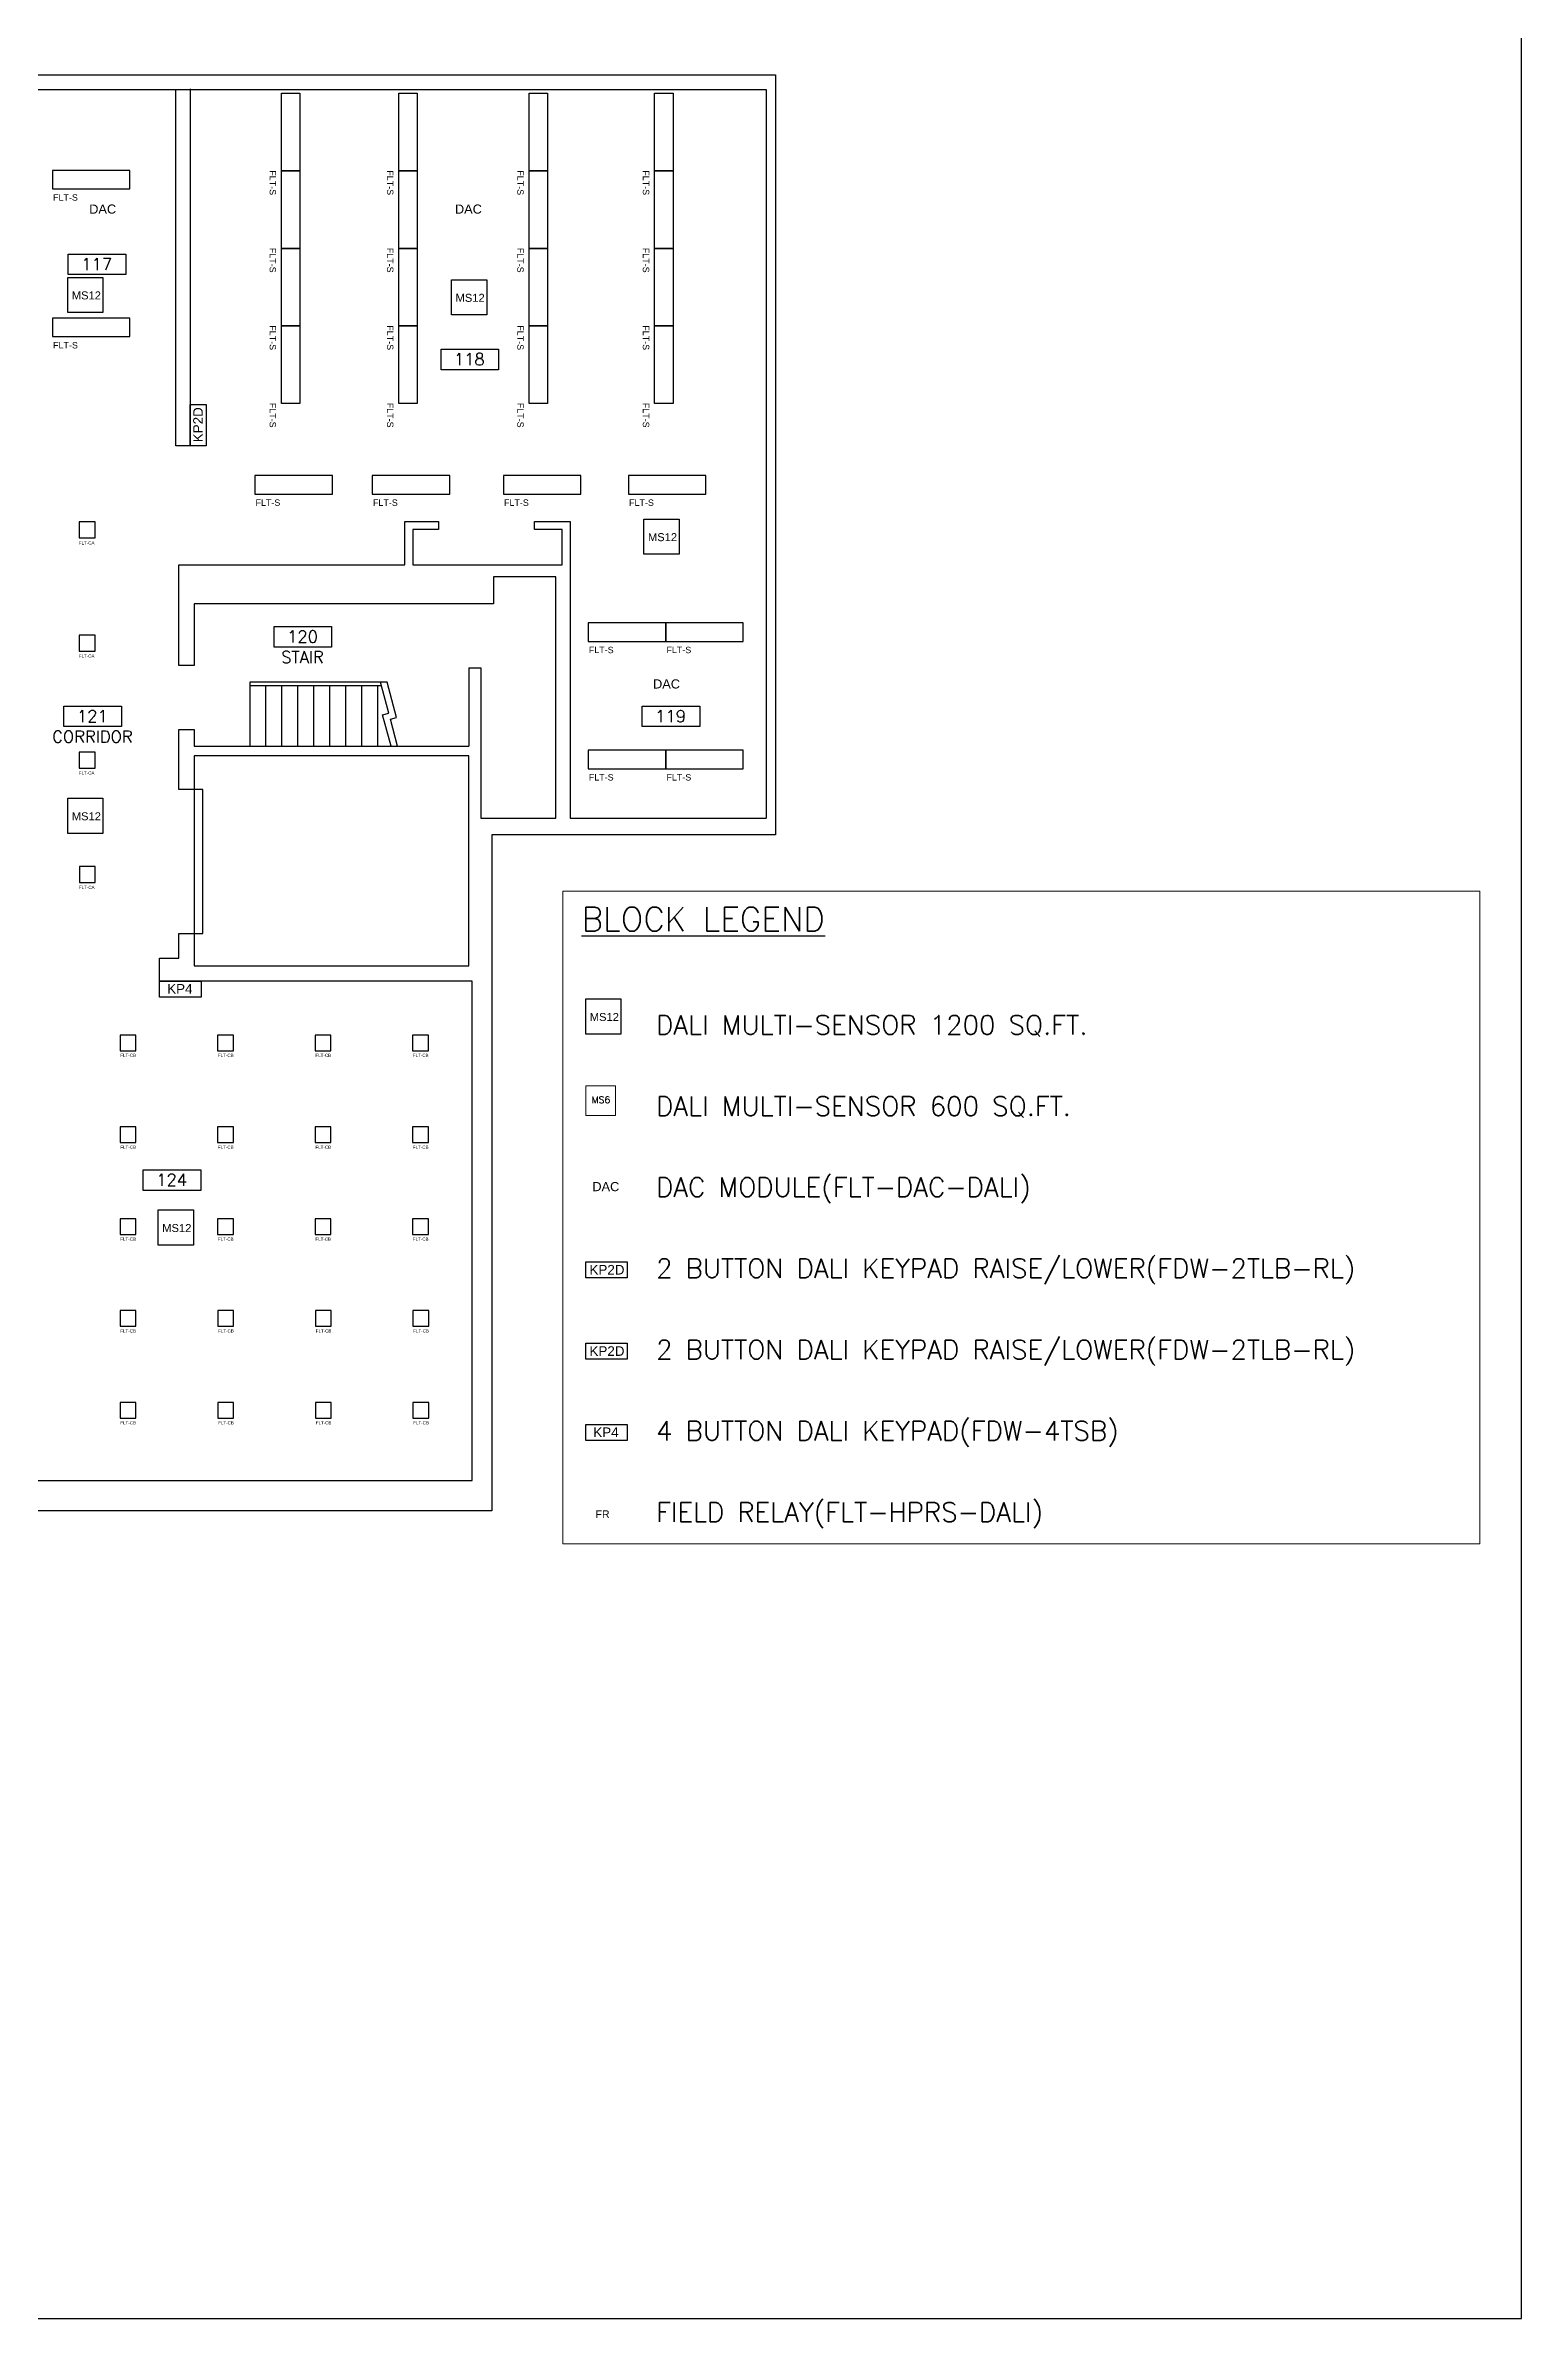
# Model space of a CAD drawing. Header units: feet. Extents: x 0 to 2742, y 0 to 2162.
# Drawn here: x 1818 to 2742, y 0 to 1423 of the extents above; entities that cross this region are included whole.
import ezdxf
from ezdxf.enums import TextEntityAlignment as Align

# ---------------------------------------------------------------- set-up
doc = ezdxf.new("R2010")
doc.units = ezdxf.units.FT
doc.header["$MEASUREMENT"] = 0
doc.set_wipeout_variables(frame=1)
doc.layers.get('0').update_dxf_attribs({"color": 255})
for name, color, linetype in [('FLT-Fixtures', 3, 'Continuous'), ('FLT-Peripheral-Devices', 6, 'Continuous'), ('NOTE', 2, 'Continuous')]:
    doc.layers.add(name, color=color, linetype=linetype)
doc.styles.add('RGVTXT', font='simplex.shx', dxfattribs={"height": 9})
doc.styles.add('SET200', font='romans.shx', dxfattribs={"height": 200})
doc.styles.add('SIMPLEX', font='simplex.shx')
doc.styles.get("Standard").update_dxf_attribs({"font": 'arial.ttf'})

# ---------------------------------------------------------------- blocks, each defined once
blk = doc.blocks.new('AN')
for p, q in [((0, 0), (0, 12.8)), ((0, 12.8), (36, 12.8)), ((36, 0), (0, 0)), ((36, 12.8), (36, 0))]:
    blk.add_line(p, q)
at = {"style": 'SET200'}
for p in [(17.8, 2.8), (17.8, -10)]:
    blk.add_attdef('AREA', text='', height=7.49, dxfattribs=at).set_placement(p, align=Align.CENTER)
blk = doc.blocks.new('FLT-CA')
at = {"layer": 'FLT-Fixtures'}
blk.add_lwpolyline([(0, 0), (9.9, 0), (9.9, 10), (0, 10)], close=True, dxfattribs=at)
blk.add_attdef('FLT-CA', (-0.3, -4.1), '', height=2, dxfattribs=at)
blk = doc.blocks.new('FLT-S-DUMMY')
at = {"layer": 'FLT-Fixtures'}
blk.add_lwpolyline([(0, 0), (48.5, 0), (48.5, 11.5), (0, 11.5)], close=True, dxfattribs=at)
blk.add_attdef('FLT-S', (0.4, -7.4), '', height=4, dxfattribs=at)
blk = doc.blocks.new('FLT-DAC')
blk.add_wipeout([(0, 12.8), (23.3, 12.8), (23.3, 0), (0, 0)]).dxf.layer = 'FLT-Fixtures'
at = {"layer": 'FLT-Fixtures', "insert": (4.1, 9.2), "char_height": 5.72, "attachment_point": 1, "bg_fill": 2}
blk.add_mtext('DAC', dxfattribs=at)
blk = doc.blocks.new('FLT-KP2LD')
at = {"layer": 'FLT-Peripheral-Devices'}
blk.add_lwpolyline([(0, 10), (26, 10), (26, 0), (0, 0)], close=True, dxfattribs=at)
blk.add_text('KP2D', height=6.01, dxfattribs=at).set_placement((2.3, 2.1))
blk = doc.blocks.new('FLT-MS12')
at = {"layer": 'FLT-Peripheral-Devices'}
blk.add_lwpolyline([(0, 22), (22, 22), (22, 0), (0, 0)], close=True, dxfattribs=at)
at = {"layer": 'FLT-Peripheral-Devices', "insert": (2.5, 13.2), "char_height": 5, "attachment_point": 1}
blk.add_mtext('MS12', dxfattribs=at)
blk = doc.blocks.new('FLT-CB')
at = {"layer": 'FLT-Fixtures'}
blk.add_lwpolyline([(0, 0), (9.9, 0), (9.9, 9.8), (0, 9.8)], close=True, dxfattribs=at)
blk.add_attdef('FLT-CB', (0.2, -3.9), '', height=2, dxfattribs=at)
blk = doc.blocks.new('FLT- KP4')
at = {"layer": 'FLT-Peripheral-Devices'}
blk.add_lwpolyline([(0, 10), (26, 10), (26, 0), (0, 0)], close=True, dxfattribs=at)
blk.add_text('KP4', height=6.01, dxfattribs=at).set_placement((4.7, 2.1))
blk = doc.blocks.new('FLT-FR')
blk.add_wipeout([(0, 10), (19, 10), (19, 0), (0, 0)])
at = {"insert": (6.1, 7.1), "char_height": 4.72, "attachment_point": 1, "bg_fill": 2}
blk.add_mtext('FR', dxfattribs=at)
blk = doc.blocks.new('FLT-MS6')
at = {"layer": 'FLT-Peripheral-Devices', "lineweight": 0}
blk.add_lwpolyline([(0, 0), (18.6, 0), (18.6, 18.6), (0, 18.6)], close=True, dxfattribs=at)
at = {"layer": 'FLT-Peripheral-Devices', "insert": (3.6, 11.9), "char_height": 4.27, "attachment_point": 1, "style": 'SIMPLEX'}
blk.add_mtext('MS6', dxfattribs=at)

msp = doc.modelspace()

# ---------------------------------------------------------------- linework, layer by layer
for p, q in [((2082.7, 1033.1), (2082.7, 984.1)), ((1945.7, 1022.1), (2028, 1022.1)), ((1955.7, 984.1), (1955.7, 1022.1)), ((1965.7, 984.1), (1965.7, 1022.1)), ((1975.7, 984.1), (1975.7, 1022.1)), ((1985.7, 984.1), (1985.7, 1022.1)), ((1995.7, 984.1), (1995.7, 1022.1)), ((2005.7, 984.1), (2005.7, 1022.1)), ((2015.7, 984.1), (2015.7, 1022.1)), ((2025.7, 984.1), (2025.7, 1022.1))]:
    msp.add_line(p, q)
for points in [[(0, 0), (2741.6, 0), (2741.6, 2161.6), (0, 2161.6)], [(2082.7, 978.1), (1910.7, 978.1), (1910.7, 846.6), (2082.7, 846.6)]]:
    msp.add_lwpolyline(points, close=True)
for points in [[(1908.3, 1395.5), (1908.3, 1172.1), (1899.3, 1172.1), (1899.3, 1395)], [(2038.1, 984.1), (2033.6, 1001), (2037.5, 1002), (2031.6, 1024.1), (1945.7, 1024.1), (1945.7, 984.1)], [(2034, 984.1), (2028.7, 1003.8), (2032.6, 1004.8), (2027.4, 1024.1)], [(1778.7, 524.6), (2084.7, 524.6), (2084.7, 837.1), (1889.2, 837.1), (1889.2, 851.4), (1901.2, 851.4), (1901.2, 866.9), (1916.2, 866.9), (1916.2, 956.9), (1901.2, 956.9), (1901.2, 994.6)], [(1901.2, 994.6), (1910.7, 994.6), (1910.7, 984.1), (2082.7, 984.1)]]:
    msp.add_lwpolyline(points)

# ---------------------------------------------------------------- block references
ref = msp.add_blockref('AN', (1832, 1279.3))
ref.add_attrib('AREA', '117', dxfattribs={"height": 7.49, "style": 'SET200'}).set_placement((1849.8, 1282.1), align=Align.CENTER)
ref = msp.add_blockref('AN', (2065.3, 1219.7))
ref.add_attrib('AREA', '118', dxfattribs={"height": 7.49, "style": 'SET200'}).set_placement((2083, 1222.5), align=Align.CENTER)
ref = msp.add_blockref('AN', (1960.8, 1046.1))
ref.add_attrib('AREA', '120', dxfattribs={"height": 7.49, "style": 'SET200'}).set_placement((1978.6, 1048.9), align=Align.CENTER)
ref.add_attrib('AREA', 'STAIR', dxfattribs={"height": 7.49, "style": 'SET200'}).set_placement((1978.6, 1036.1), align=Align.CENTER)
ref = msp.add_blockref('AN', (1829.3, 996.3))
ref.add_attrib('AREA', '121', dxfattribs={"height": 7.49, "style": 'SET200'}).set_placement((1847.1, 999.1), align=Align.CENTER)
ref.add_attrib('AREA', 'CORRIDOR', dxfattribs={"height": 7.49, "style": 'SET200'}).set_placement((1847.1, 986.3), align=Align.CENTER)
ref = msp.add_blockref('AN', (2191.2, 996.3))
ref.add_attrib('AREA', '119', dxfattribs={"height": 7.49, "style": 'SET200'}).set_placement((2209, 999.1), align=Align.CENTER)
ref = msp.add_blockref('AN', (1878.9, 706.1))
ref.add_attrib('AREA', '124', dxfattribs={"height": 7.49, "style": 'SET200'}).set_placement((1896.7, 708.9), align=Align.CENTER)
at = {"layer": 'FLT-Fixtures'}
ref = msp.add_blockref('FLT-S-DUMMY', (1965.4, 1344.2), dxfattribs=dict(at, xscale=-1, rotation=270))
ref.add_attrib('FLT-S', 'FLT-S', (1958, 1344.5), dxfattribs={"height": 4, "rotation": 270})
ref = msp.add_blockref('FLT-S-DUMMY', (2038.9, 1344.2), dxfattribs=dict(at, xscale=-1, rotation=270))
ref.add_attrib('FLT-S', 'FLT-S', (2031.5, 1344.5), dxfattribs={"height": 4, "rotation": 270})
ref = msp.add_blockref('FLT-S-DUMMY', (2120.4, 1344.2), dxfattribs=dict(at, xscale=-1, rotation=270))
ref.add_attrib('FLT-S', 'FLT-S', (2113, 1344.5), dxfattribs={"height": 4, "rotation": 270})
ref = msp.add_blockref('FLT-S-DUMMY', (2199, 1344.2), dxfattribs=dict(at, xscale=-1, rotation=270))
ref.add_attrib('FLT-S', 'FLT-S', (2191.6, 1344.5), dxfattribs={"height": 4, "rotation": 270})
for name, p, values in [('FLT-S-DUMMY', (1822.1, 1332.9), {'FLT-S': 'FLT-S'}), ('FLT-S-DUMMY', (1822.1, 1240.4), {'FLT-S': 'FLT-S'}), ('FLT-S-DUMMY', (1948.8, 1141.9), {'FLT-S': 'FLT-S'}), ('FLT-S-DUMMY', (2022.3, 1141.9), {'FLT-S': 'FLT-S'}), ('FLT-S-DUMMY', (2104.3, 1141.9), {'FLT-S': 'FLT-S'}), ('FLT-S-DUMMY', (2182.6, 1141.9), {'FLT-S': 'FLT-S'}), ('FLT-CA', (1838.9, 1114.4), {'FLT-CA': 'FLT-CA'}), ('FLT-CA', (1838.9, 1043.6), {'FLT-CA': 'FLT-CA'}), ('FLT-S-DUMMY', (2157.4, 1049.7), {'FLT-S': 'FLT-S'}), ('FLT-S-DUMMY', (2206, 1049.7), {'FLT-S': 'FLT-S'}), ('FLT-CA', (1838.9, 970.4), {'FLT-CA': 'FLT-CA'}), ('FLT-S-DUMMY', (2157.4, 970), {'FLT-S': 'FLT-S'}), ('FLT-S-DUMMY', (2206, 970), {'FLT-S': 'FLT-S'}), ('FLT-CA', (1839, 898.8), {'FLT-CA': 'FLT-CA'}), ('FLT-CB', (1864.4, 793.5), {'FLT-CB': 'FLT-CB'}), ('FLT-CB', (1925.5, 793.5), {'FLT-CB': 'FLT-CB'}), ('FLT-CB', (1986.5, 793.5), {'FLT-CB': 'FLT-CB'}), ('FLT-CB', (2047.5, 793.5), {'FLT-CB': 'FLT-CB'}), ('FLT-CB', (1864.4, 736), {'FLT-CB': 'FLT-CB'}), ('FLT-CB', (1925.5, 736), {'FLT-CB': 'FLT-CB'}), ('FLT-CB', (1986.5, 736), {'FLT-CB': 'FLT-CB'}), ('FLT-CB', (2047.5, 736), {'FLT-CB': 'FLT-CB'}), ('FLT-CB', (1864.4, 678.5), {'FLT-CB': 'FLT-CB'}), ('FLT-CB', (1925.5, 678.5), {'FLT-CB': 'FLT-CB'}), ('FLT-CB', (1986.5, 678.5), {'FLT-CB': 'FLT-CB'}), ('FLT-CB', (2047.5, 678.5), {'FLT-CB': 'FLT-CB'}), ('FLT-CB', (1864.4, 621), {'FLT-CB': 'FLT-CB'}), ('FLT-CB', (1925.6, 621), {'FLT-CB': 'FLT-CB'}), ('FLT-CB', (1986.7, 621), {'FLT-CB': 'FLT-CB'}), ('FLT-CB', (2047.7, 621), {'FLT-CB': 'FLT-CB'}), ('FLT-CB', (1864.4, 563.5), {'FLT-CB': 'FLT-CB'}), ('FLT-CB', (1925.6, 563.5), {'FLT-CB': 'FLT-CB'}), ('FLT-CB', (1986.7, 563.5), {'FLT-CB': 'FLT-CB'}), ('FLT-CB', (2047.7, 563.5), {'FLT-CB': 'FLT-CB'})]:
    msp.add_blockref(name, p, dxfattribs=at).add_auto_attribs(values)
ref = msp.add_blockref('FLT-S-DUMMY', (1965.4, 1295.6), dxfattribs=dict(at, xscale=-1, rotation=270))
ref.add_attrib('FLT-S', 'FLT-S', (1958, 1296), dxfattribs={"height": 4, "rotation": 270})
ref = msp.add_blockref('FLT-S-DUMMY', (2038.9, 1295.6), dxfattribs=dict(at, xscale=-1, rotation=270))
ref.add_attrib('FLT-S', 'FLT-S', (2031.5, 1296), dxfattribs={"height": 4, "rotation": 270})
ref = msp.add_blockref('FLT-S-DUMMY', (2120.4, 1295.6), dxfattribs=dict(at, xscale=-1, rotation=270))
ref.add_attrib('FLT-S', 'FLT-S', (2113, 1296), dxfattribs={"height": 4, "rotation": 270})
ref = msp.add_blockref('FLT-S-DUMMY', (2199, 1295.6), dxfattribs=dict(at, xscale=-1, rotation=270))
ref.add_attrib('FLT-S', 'FLT-S', (2191.6, 1296), dxfattribs={"height": 4, "rotation": 270})
ref = msp.add_blockref('FLT-S-DUMMY', (1965.4, 1247.1), dxfattribs=dict(at, xscale=-1, rotation=270))
ref.add_attrib('FLT-S', 'FLT-S', (1958, 1247.5), dxfattribs={"height": 4, "rotation": 270})
ref = msp.add_blockref('FLT-S-DUMMY', (2038.9, 1247.1), dxfattribs=dict(at, xscale=-1, rotation=270))
ref.add_attrib('FLT-S', 'FLT-S', (2031.5, 1247.5), dxfattribs={"height": 4, "rotation": 270})
ref = msp.add_blockref('FLT-S-DUMMY', (2120.4, 1247.1), dxfattribs=dict(at, xscale=-1, rotation=270))
ref.add_attrib('FLT-S', 'FLT-S', (2113, 1247.5), dxfattribs={"height": 4, "rotation": 270})
ref = msp.add_blockref('FLT-S-DUMMY', (2199, 1247.1), dxfattribs=dict(at, xscale=-1, rotation=270))
ref.add_attrib('FLT-S', 'FLT-S', (2191.6, 1247.5), dxfattribs={"height": 4, "rotation": 270})
ref = msp.add_blockref('FLT-S-DUMMY', (1965.4, 1198.6), dxfattribs=dict(at, xscale=-1, rotation=270))
ref.add_attrib('FLT-S', 'FLT-S', (1958, 1199), dxfattribs={"height": 4, "rotation": 270})
ref = msp.add_blockref('FLT-S-DUMMY', (2038.9, 1198.6), dxfattribs=dict(at, xscale=-1, rotation=270))
ref.add_attrib('FLT-S', 'FLT-S', (2031.5, 1199), dxfattribs={"height": 4, "rotation": 270})
ref = msp.add_blockref('FLT-S-DUMMY', (2120.4, 1198.6), dxfattribs=dict(at, xscale=-1, rotation=270))
ref.add_attrib('FLT-S', 'FLT-S', (2113, 1199), dxfattribs={"height": 4, "rotation": 270})
ref = msp.add_blockref('FLT-S-DUMMY', (2199, 1198.6), dxfattribs=dict(at, xscale=-1, rotation=270))
ref.add_attrib('FLT-S', 'FLT-S', (2191.6, 1199), dxfattribs={"height": 4, "rotation": 270})
at = {"layer": 'FLT-Peripheral-Devices'}
for name, p in [('FLT-MS12', (1831.7, 1255.5)), ('FLT-MS12', (2071.9, 1254)), ('FLT-MS12', (2192.3, 1104.2)), ('FLT-MS12', (1831.7, 929.5)), ('FLT- KP4', (1889.2, 827.1)), ('FLT-MS12', (2155.9, 803.9)), ('FLT-MS6', (2155.9, 753)), ('FLT-MS12', (1888.3, 671.8)), ('FLT-KP2LD', (2155.9, 651.3)), ('FLT-KP2LD', (2155.9, 600.4)), ('FLT- KP4', (2155.9, 549.6))]:
    msp.add_blockref(name, p, dxfattribs=at)
at = {"layer": 'FLT-Peripheral-Devices', "rotation": 90}
msp.add_blockref('FLT-KP2LD', (1918.3, 1172), dxfattribs=at)

# ---------------------------------------------------------------- texts
at = {"layer": 'NOTE', "color": 2, "style": 'RGVTXT'}
for s, p in [('DALI MULTI-SENSOR 1200 SQ.FT.', (2199.9, 803.6)), ('DALI MULTI-SENSOR 600 SQ.FT.', (2199.9, 752.8)), ('DAC MODULE(FLT-DAC-DALI)', (2199.9, 702.1)), ('2 BUTTON DALI KEYPAD RAISE/LOWER(FDW-2TLB-RL)', (2199.9, 651.3)), ('2 BUTTON DALI KEYPAD RAISE/LOWER(FDW-2TLB-RL)', (2199.9, 600.4)), ('4 BUTTON DALI KEYPAD(FDW-4TSB)', (2199.9, 549.6)), ('FIELD RELAY(FLT-HPRS-DALI)', (2199.9, 498.7))]:
    msp.add_text(s, height=12, dxfattribs=at).set_placement(p)
at = {"layer": 'NOTE', "color": 2, "insert": (2153.3, 883.4), "char_height": 15, "width": 203.985, "attachment_point": 1, "style": 'RGVTXT'}
msp.add_mtext('{\\LBLOCK LEGEND}', dxfattribs=at)

# ---------------------------------------------------------------- next in the draw order: block references
at = {"layer": 'FLT-Fixtures'}
for name, p in [('FLT-DAC', (1841, 1313.9)), ('FLT-DAC', (2069.9, 1313.9)), ('FLT-DAC', (2193.9, 1016.7)), ('FLT-DAC', (2155.9, 702.1)), ('FLT-FR', (2155.9, 498.7))]:
    msp.add_blockref(name, p, dxfattribs=at)

# ---------------------------------------------------------------- next in the draw order: linework, layer by layer
for points in [[(1118.9, 1404.2), (2274.7, 1404.2), (2274.7, 928.5), (2097.2, 928.5), (2097.2, 505.6), (1170.7, 505.6)], [(1123.9, 1395), (2268.7, 1395), (2268.7, 939)], [(2082.7, 1033.1), (2090.2, 1033.1), (2090.2, 939), (2137.2, 939), (2137.2, 1090.1), (2098.2, 1090.1), (2098.2, 1073.1), (1910.7, 1073.1), (1910.7, 1034.6), (1901.2, 1034.6), (1901.2, 1097.6), (2042.7, 1097.6), (2042.7, 1124.6), (2063.7, 1124.6), (2063.7, 1119.6), (2047.7, 1119.6), (2047.7, 1097.6), (2141.2, 1097.6), (2141.2, 1119.6), (2123.7, 1119.6), (2123.7, 1124.6), (2146.2, 1124.6), (2146.2, 939), (2268.7, 939)]]:
    msp.add_lwpolyline(points)
at = {"layer": 'NOTE', "color": 2, "lineweight": 5}
msp.add_lwpolyline([(2141.6, 893.3), (2715.5, 893.3), (2715.5, 484.9), (2141.6, 484.9)], close=True, dxfattribs=at)

doc.saveas('drawing.dxf')
